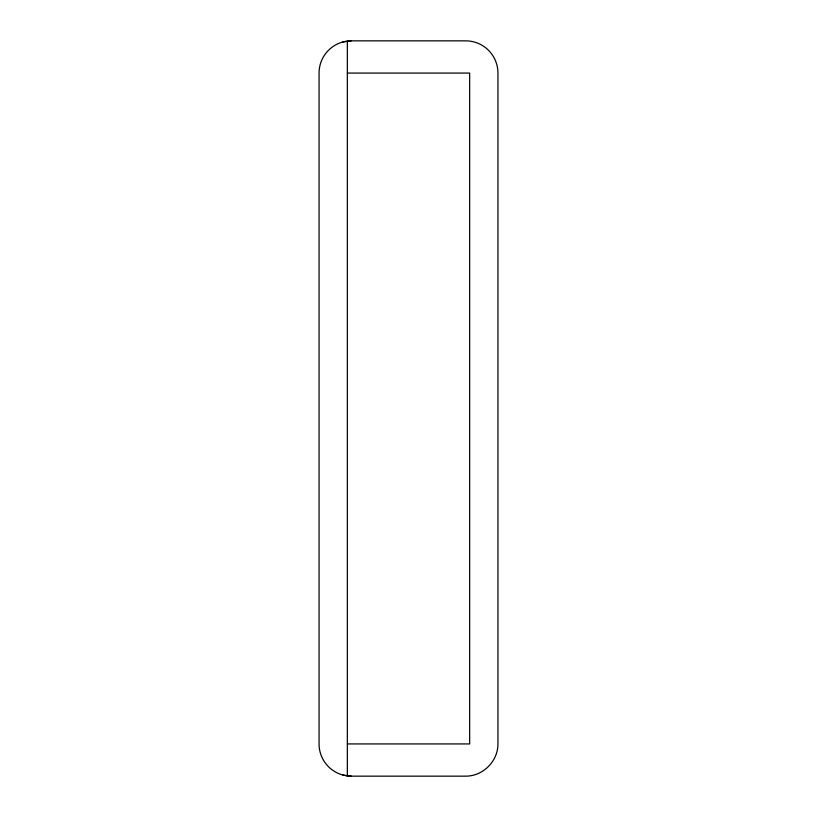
<?xml version="1.0" encoding="UTF-8"?>
<svg xmlns="http://www.w3.org/2000/svg" width="817" height="817" viewBox="0 0 817 817"><rect width="100%" height="100%" fill="white"/><g stroke="black" fill="none" stroke-linecap="round" stroke-linejoin="round"><path stroke-width="1.23" d="M342.936 41.953L351.279 40.85L465.721 40.85A32.22 32.22 0 0 1 497.941 73.07L497.941 743.93C498.053 761.178 482.97 776.262 465.721 776.15L351.279 776.15L342.936 775.047M347.337 73.07L469.663 73.07L469.663 743.93L347.337 743.93M347.337 41.371L347.337 776.15M351.279 40.85A32.22 32.22 0 0 0 319.059 73.07L319.059 743.93A32.22 32.22 0 0 0 351.279 776.15"/></g></svg>
